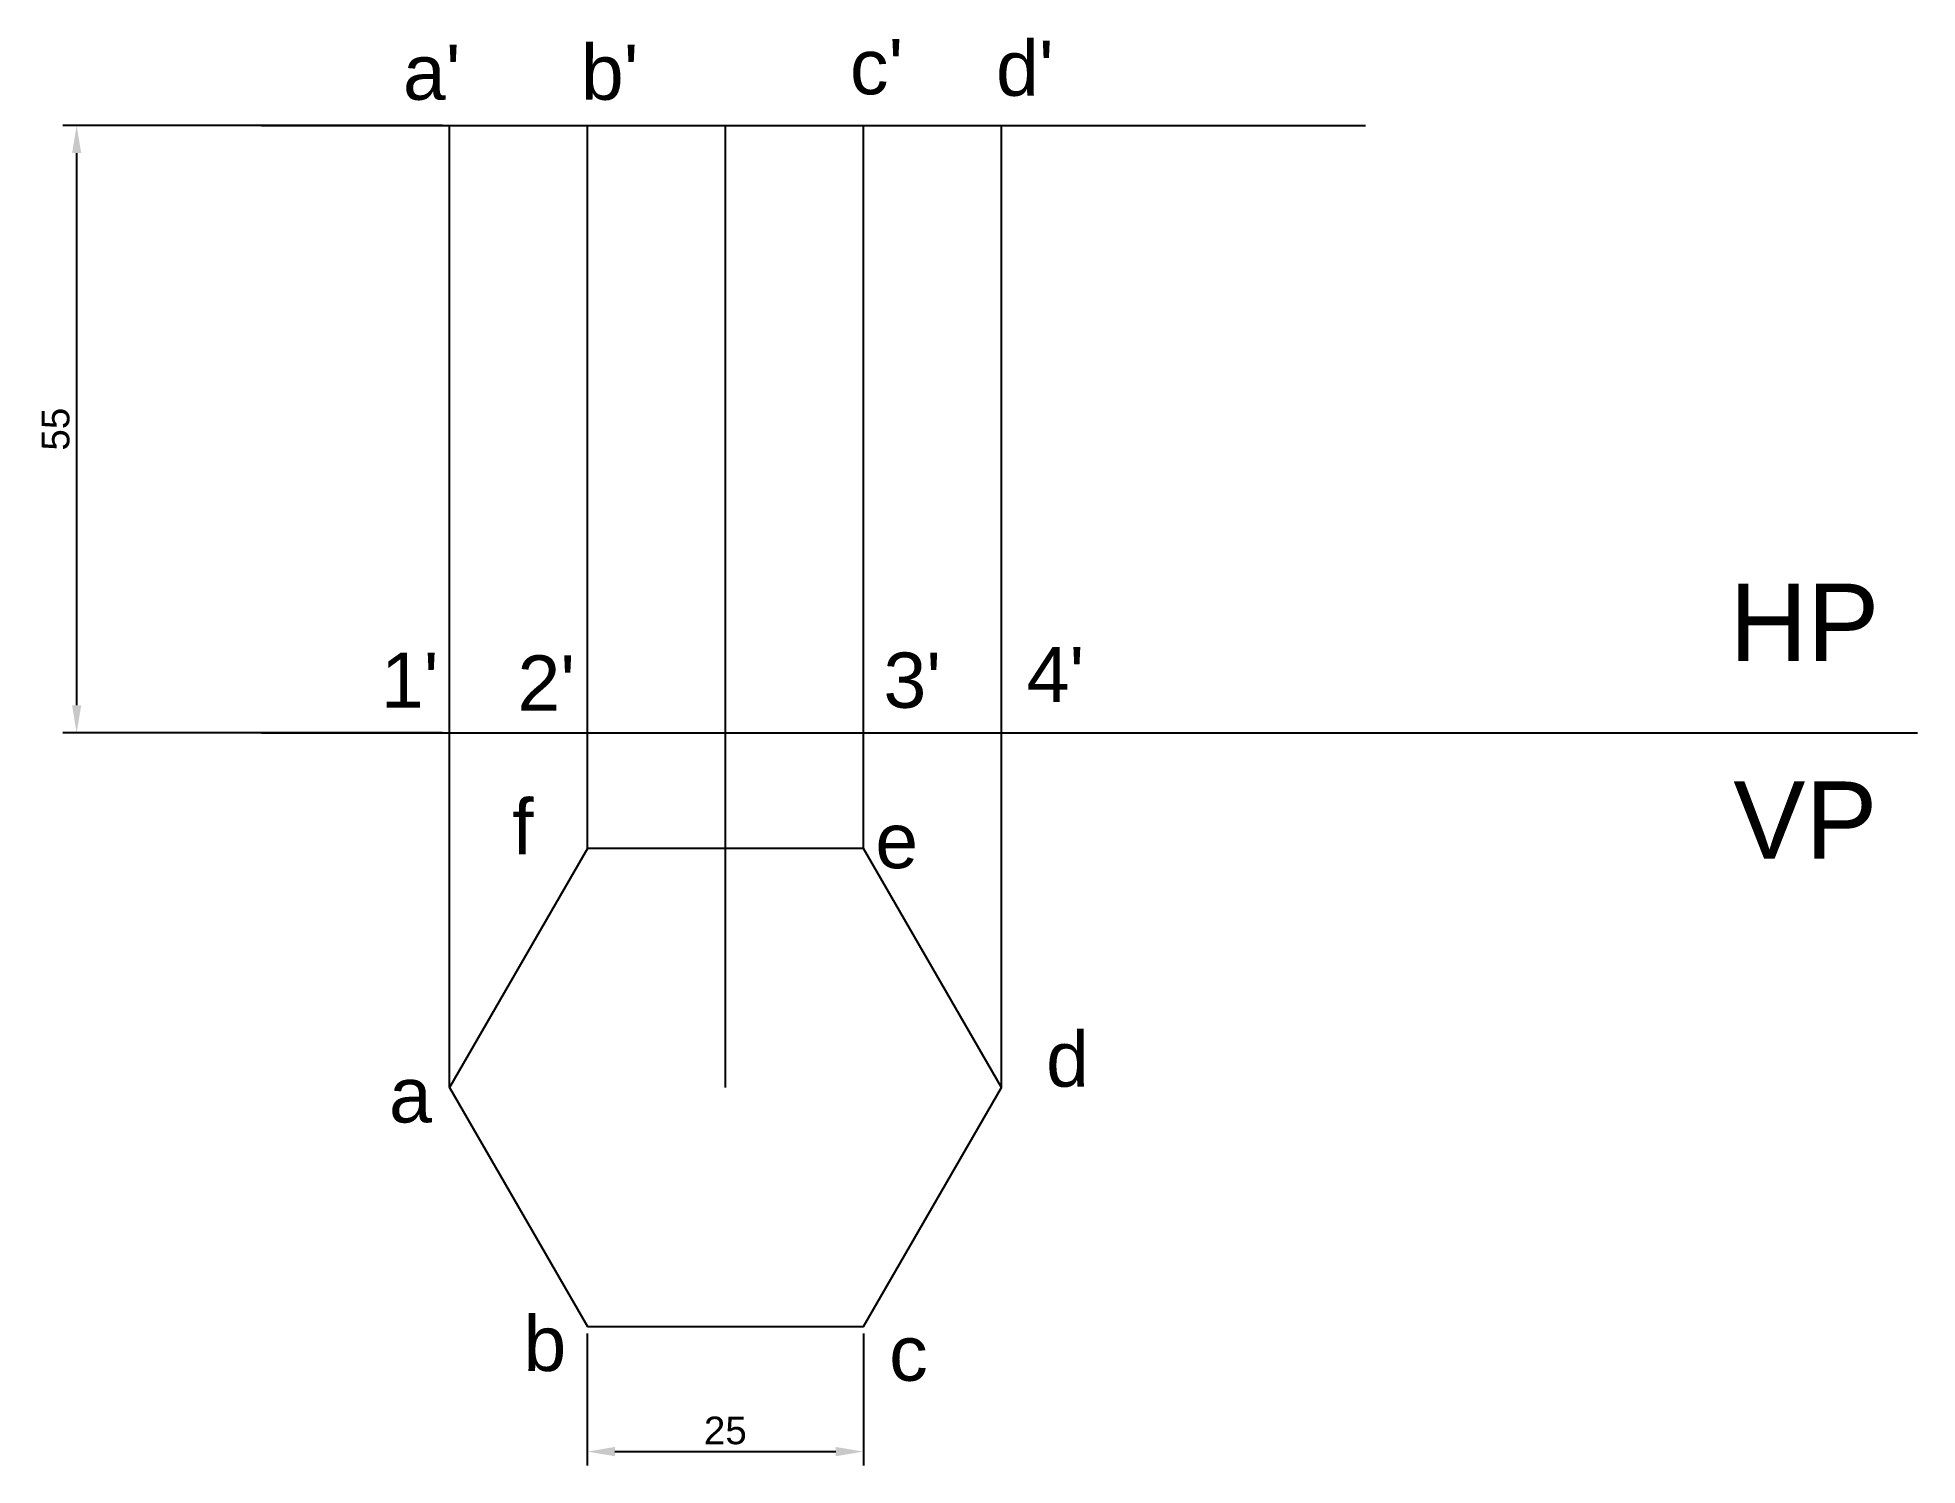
# Model space of a CAD drawing. Header units: millimetres. Extents: x 132 to 302, y 134 to 263.
import ezdxf

# ---------------------------------------------------------------- set-up
doc = ezdxf.new("R2010")
doc.units = ezdxf.units.MM
doc.header["$PDMODE"] = 3
doc.header["$PDSIZE"] = 5
doc.styles.get("Standard").update_dxf_attribs({"font": 'arial.ttf'})
doc.dimstyles.new('ISO-25', dxfattribs={"dimtxt": 2.5, "dimasz": 2.5, "dimexe": 1.25, "dimexo": 0.625, "dimtad": 1, "dimtxsty": 'Standard', "dimcen": 2.5, "dimadec": 0, "dimazin": 0, "dimtfac": 1, "dimtmove": 0, "dimatfit": 3, "dimfxl": 1, "dimarcsym": 0})

# ---------------------------------------------------------------- blocks, each defined once
blk = doc.blocks.new('*D3')
at = {"color": 0, "lineweight": -2, "transparency": 16777216}
for p, q in [((181.41, 145.76), (181.41, 133.82)), ((206.41, 145.76), (206.41, 133.82)), ((183.91, 135.07), (203.91, 135.07))]:
    blk.add_line(p, q, dxfattribs=at)
at = {"color": 0, "transparency": 16777216}
for points in [[(183.91, 135.49), (183.91, 134.65), (181.41, 135.07)], [(203.91, 135.49), (203.91, 134.65), (206.41, 135.07)]]:
    blk.add_solid(points, dxfattribs=at)
at = {"layer": 'Defpoints', "color": 0, "transparency": 16777216}
for p in [(181.41, 146.38), (206.41, 146.38), (206.41, 135.07)]:
    blk.add_point(p, dxfattribs=at)
at = {"color": 0, "transparency": 16777216, "insert": (193.91, 136.97), "char_height": 2.5, "attachment_point": 5}
blk.add_mtext('25', dxfattribs=at)
blk = doc.blocks.new('*D5')
at = {"color": 0, "lineweight": -2, "transparency": 16777216}
for p, q in [((168.29, 255.15), (133.9, 255.15)), ((135.15, 252.65), (135.15, 202.65)), ((168.29, 200.15), (133.9, 200.15))]:
    blk.add_line(p, q, dxfattribs=at)
at = {"color": 0, "transparency": 16777216}
for points in [[(134.74, 252.65), (135.57, 252.65), (135.15, 255.15)], [(134.74, 202.65), (135.57, 202.65), (135.15, 200.15)]]:
    blk.add_solid(points, dxfattribs=at)
at = {"layer": 'Defpoints', "color": 0, "transparency": 16777216}
for p in [(168.91, 255.15), (135.15, 200.15), (168.91, 200.15)]:
    blk.add_point(p, dxfattribs=at)
at = {"color": 0, "transparency": 16777216, "insert": (133.26, 227.65), "char_height": 2.5, "attachment_point": 5, "rotation": 90}
blk.add_mtext('55', dxfattribs=at)

msp = doc.modelspace()

# ---------------------------------------------------------------- linework, layer by layer
for p, q in [((151.884, 255.149), (251.884, 255.149)), ((168.914, 168.033), (168.914, 255.149)), ((181.414, 189.684), (181.414, 255.149)), ((193.914, 168.033), (193.914, 255.149)), ((206.414, 189.684), (206.414, 255.149)), ((218.914, 168.033), (218.914, 255.149)), ((151.884, 200.149), (301.884, 200.149))]:
    msp.add_line(p, q)
msp.add_lwpolyline([(181.414, 146.383), (206.414, 146.383), (218.914, 168.033), (206.414, 189.684), (181.414, 189.684), (168.914, 168.033)], close=True)

# ---------------------------------------------------------------- texts
at = {"char_height": 5, "attachment_point": 1}
for s, insert in [("a'", (164.705, 262.476)), ("b'", (180.824, 262.476)), ("c'", (205.197, 262.968)), ("d'", (218.427, 262.839)), ("4'", (221.197, 207.937)), ("1'", (162.711, 207.423)), ("2'", (175.078, 207.165)), ("3'", (208.231, 207.423)), ('f', (174.605, 194.162)), ('e', (207.494, 192.897)), ('d', (222.963, 173.115)), ('a', (163.442, 169.871)), ('b', (175.62, 147.369)), ('c', (208.747, 146.482))]:
    msp.add_mtext_dynamic_manual_height_columns(s, width=1.81655, gutter_width=12.5, heights=[0], dxfattribs=dict(at, insert=insert))
at = {"char_height": 7, "attachment_point": 1}
for s, insert in [('HP', (284.851, 213.658)), ('VP', (285.214, 195.748))]:
    msp.add_mtext(s, dxfattribs=dict(at, insert=insert))

# ---------------------------------------------------------------- dimensions: what is measured, and where the dimension line sits
dim = msp.add_linear_dim(base=(135.154, 200.149), p1=(168.914, 255.149), p2=(168.914, 200.149), angle=90, dimstyle='ISO-25')
dim.commit()
dim.dimension.update_dxf_attribs({"geometry": '*D5', "text_midpoint": (133.257, 227.649)})
dim = msp.add_linear_dim(base=(206.414, 135.072), p1=(181.414, 146.383), p2=(206.414, 146.383), dimstyle='ISO-25')
dim.commit()
dim.dimension.update_dxf_attribs({"geometry": '*D3', "text_midpoint": (193.914, 136.973)})

doc.saveas('drawing.dxf')
